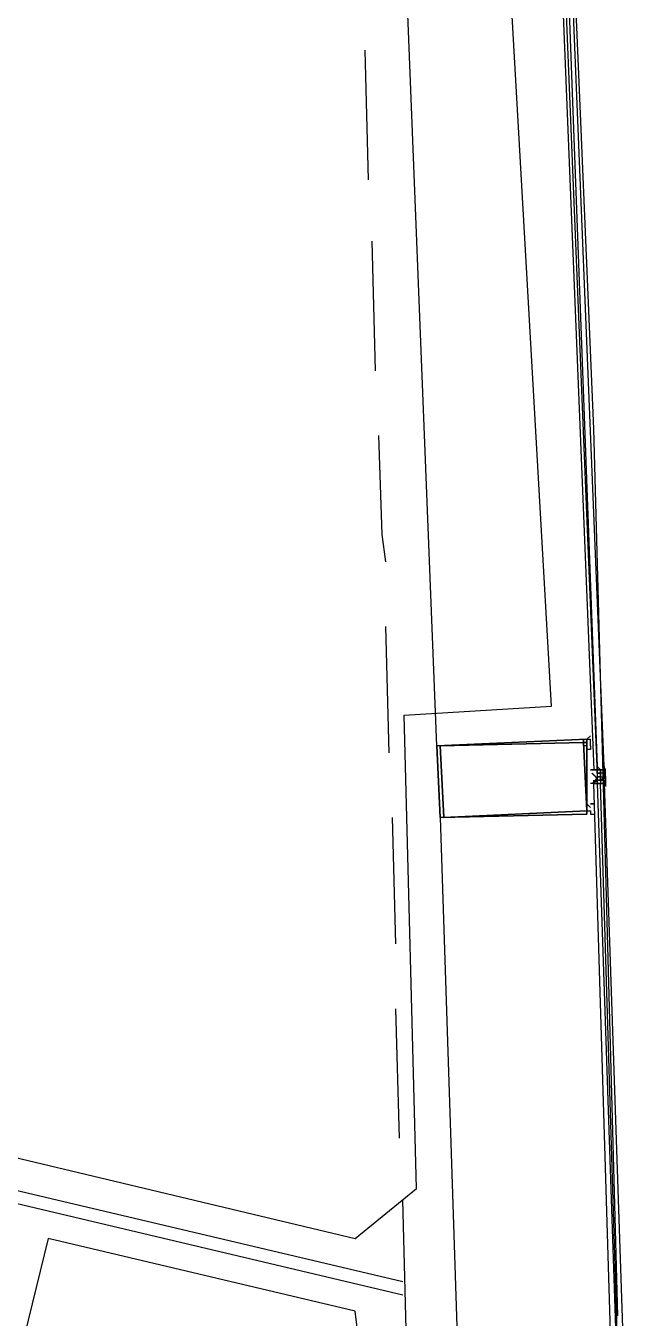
# Model space of a CAD drawing. Header units: feet. Extents: x -84 to 198, y -22 to 181.
# Drawn here: x 135.99 to 138.39, y 108.7 to 113.75 of the extents above; entities that cross this region are included whole.
import ezdxf

# ---------------------------------------------------------------- set-up
doc = ezdxf.new("R2010")
doc.units = ezdxf.units.FT
for name, color, linetype in [('A-AREA-COMUN', 252, 'CONTINUOUS'), ('A-AREA-UNIDAD', 30, 'CONTINUOUS'), ('A-LINEA', 7, 'CONTINUOUS')]:
    doc.layers.add(name, color=color, linetype=linetype)

msp = doc.modelspace()

# ---------------------------------------------------------------- linework, layer by layer
at = {"layer": 'A-AREA-COMUN'}
msp.add_lwpolyline([(135.168, 97.7778), (136.32, 99.5378), (136.32, 100.0889), (136.64, 100.1778), (137.632, 102.8978), (138.16, 106.4889), (137.568, 106.5778), (137.568, 108.0533), (137.36, 108.0889), (137.28, 108.7289), (136.08, 109.0133), (135.392, 106.2044)], dxfattribs=at)
at = {"layer": 'A-AREA-UNIDAD'}
msp.add_lwpolyline([(123.04, 112.4089), (137.28, 109.0133), (137.52, 109.2089), (137.472, 111.0578), (138.048, 111.0933), (137.36, 123.1644), (136.128, 134.3822), (134.72, 143.2533)], dxfattribs=at)
at = {"layer": 'A-LINEA'}
for p, q in [((137.6, 110.9378), (137.4533, 114.6444)), ((137.3333, 113.1511), (137.32, 113.6578)), ((137.36, 112.4044), (137.3467, 112.9111)), ((122.0133, 112.4978), (137.4667, 108.8444)), ((137.4667, 108.7911), (122.0533, 112.4444)), ((137.4133, 110.9111), (137.4, 111.4044)), ((138.2, 110.9511), (138.2, 110.9644)), ((138.2, 110.9511), (138.2, 110.9644)), ((138.2, 110.9378), (138.2, 110.9511)), ((138.2, 110.9378), (138.2, 110.9511)), ((138.2133, 110.9644), (138.2133, 110.9644)), ((138.2133, 110.9644), (138.2133, 110.9644)), ((138.2133, 110.9511), (138.2133, 110.9511)), ((138.2133, 110.9511), (138.2133, 110.9511)), ((138.2133, 110.9378), (138.2133, 110.9378)), ((138.2133, 110.9378), (138.2133, 110.9378)), ((138.2, 110.8444), (138.2, 110.8444)), ((138.2, 110.8444), (138.2, 110.8444)), ((138.2133, 110.8444), (138.2133, 110.8444)), ((138.2133, 110.8444), (138.2133, 110.8444)), ((138.2133, 110.8444), (138.2133, 110.8444)), ((138.2133, 110.8444), (138.2267, 110.8444)), ((138.2133, 110.8444), (138.2133, 110.8444)), ((138.2133, 110.8444), (138.2133, 110.8444)), ((138.2133, 110.8444), (138.2133, 110.8444)), ((138.2133, 110.8444), (138.2133, 110.8444)), ((138.2133, 110.8444), (138.2133, 110.8444)), ((138.2133, 110.8444), (138.2133, 110.8444)), ((138.2133, 110.8444), (138.2267, 110.8444)), ((138.2133, 110.8444), (138.2267, 110.8444)), ((138.2133, 110.8444), (138.2133, 110.8444)), ((138.2133, 110.8444), (138.2133, 110.8444)), ((138.2133, 110.8444), (138.2133, 110.8444)), ((138.2133, 110.8444), (138.2133, 110.8444)), ((138.2133, 110.8444), (138.2133, 110.8444)), ((138.2133, 110.8444), (138.2133, 110.8444)), ((138.2133, 110.8444), (138.2133, 110.8444)), ((138.2133, 110.8444), (138.2133, 110.8444)), ((138.2267, 110.8578), (138.2267, 110.8444)), ((138.2267, 110.8444), (138.2267, 110.8444)), ((138.2267, 110.8444), (138.2267, 110.8444)), ((138.2267, 110.8444), (138.2267, 110.8444)), ((138.2267, 110.8444), (138.2267, 110.8444)), ((138.2267, 110.8444), (138.24, 110.8444)), ((138.2267, 110.8444), (138.2267, 110.8311)), ((138.2267, 110.8444), (138.2267, 110.8444)), ((138.2267, 110.8444), (138.2267, 110.8444)), ((138.2267, 110.8444), (138.2267, 110.8444)), ((138.2267, 110.8444), (138.2267, 110.8444)), ((138.2267, 110.8444), (138.2267, 110.8444)), ((138.2267, 110.8444), (138.2267, 110.8444)), ((138.2267, 110.8444), (138.2267, 110.8444)), ((138.2267, 110.8444), (138.2267, 110.8444)), ((138.2267, 110.8444), (138.2267, 110.8444)), ((138.24, 110.8444), (138.2267, 110.8444)), ((138.2267, 110.8444), (138.2267, 110.8444)), ((138.2267, 110.8444), (138.2267, 110.8444)), ((138.2267, 110.8444), (138.2267, 110.8444)), ((138.24, 110.8444), (138.2267, 110.8444)), ((138.2267, 110.8444), (138.2267, 110.8444)), ((138.2267, 110.8444), (138.2267, 110.8444)), ((138.2267, 110.8444), (138.2267, 110.8444)), ((138.2267, 110.8444), (138.2267, 110.8311)), ((138.2267, 110.8444), (138.2267, 110.8444)), ((138.2267, 110.8311), (138.2267, 110.8444)), ((138.2267, 110.8444), (138.2267, 110.8444)), ((138.2267, 110.8444), (138.2267, 110.8444)), ((138.2267, 110.8444), (138.2267, 110.8444)), ((138.2267, 110.8444), (138.2267, 110.8444)), ((138.2267, 110.8444), (138.2267, 110.8444)), ((138.2267, 110.8444), (138.2267, 110.8444)), ((138.2267, 110.8444), (138.2267, 110.8444)), ((138.2267, 110.8444), (138.2267, 110.8444)), ((138.2267, 110.8444), (138.2267, 110.8444)), ((138.2267, 110.8444), (138.2267, 110.8444)), ((138.2267, 110.8444), (138.2267, 110.8444)), ((138.2267, 110.8444), (138.2267, 110.8444)), ((138.2267, 110.8444), (138.2267, 110.8444)), ((138.2267, 110.8311), (138.2267, 110.8311)), ((138.2267, 110.8311), (138.2267, 110.8178)), ((138.2267, 110.8311), (138.2267, 110.8311)), ((138.2267, 110.8311), (138.2267, 110.8311)), ((138.2267, 110.8311), (138.2267, 110.8311)), ((138.2267, 110.8311), (138.2267, 110.8311)), ((138.2267, 110.8311), (138.2267, 110.8311)), ((138.2267, 110.8311), (138.2267, 110.8311)), ((138.2267, 110.8311), (138.2267, 110.8311)), ((138.2267, 110.8311), (138.2267, 110.8311)), ((138.2267, 110.8311), (138.24, 110.8311)), ((138.2267, 110.8311), (138.2267, 110.8311)), ((138.2267, 110.8311), (138.2267, 110.8311)), ((138.2267, 110.8311), (138.2267, 110.8311)), ((138.2267, 110.8311), (138.2267, 110.8311)), ((138.2267, 110.8311), (138.2267, 110.8311)), ((138.2267, 110.8311), (138.2267, 110.8311)), ((138.2267, 110.8311), (138.2267, 110.8311)), ((138.2267, 110.8311), (138.2267, 110.8311)), ((138.2267, 110.8311), (138.2267, 110.8311)), ((138.2267, 110.8311), (138.2267, 110.8311)), ((138.2267, 110.8311), (138.2267, 110.8311)), ((138.2267, 110.8311), (138.2267, 110.8311)), ((138.2267, 110.8311), (138.2267, 110.8311)), ((138.2267, 110.8311), (138.24, 110.8311)), ((138.2267, 110.8311), (138.2267, 110.8311)), ((138.2267, 110.8311), (138.2267, 110.8311)), ((138.2267, 110.8311), (138.2267, 110.8311)), ((138.2267, 110.8311), (138.2267, 110.8311)), ((138.2267, 110.8311), (138.2267, 110.8311)), ((138.2267, 110.8311), (138.2267, 110.8311)), ((138.2267, 110.8311), (138.2267, 110.8311)), ((138.2267, 110.8311), (138.2267, 110.8311)), ((138.2267, 110.8311), (138.2267, 110.8311)), ((138.2267, 110.8311), (138.2267, 110.8311)), ((138.2267, 110.8311), (138.2267, 110.8311)), ((138.2267, 110.8311), (138.2267, 110.8311)), ((138.2267, 110.8311), (138.2267, 110.8311)), ((138.24, 110.8311), (138.2267, 110.8311)), ((138.2267, 110.8311), (138.2267, 110.8311)), ((138.2267, 110.8311), (138.2267, 110.8311)), ((138.24, 110.8311), (138.2267, 110.8311)), ((138.2267, 110.8311), (138.2267, 110.8311)), ((138.2267, 110.8311), (138.2267, 110.8311)), ((138.2267, 110.8311), (138.2267, 110.8311)), ((138.2267, 110.8311), (138.2267, 110.8311)), ((138.24, 110.8444), (138.24, 110.8444)), ((138.24, 110.8444), (138.24, 110.8444)), ((138.24, 110.8444), (138.24, 110.8444)), ((138.24, 110.8444), (138.24, 110.8444)), ((138.24, 110.8444), (138.24, 110.8444)), ((138.24, 110.8444), (138.24, 110.8444)), ((138.24, 110.8444), (138.24, 110.8444)), ((138.24, 110.8444), (138.24, 110.8444)), ((138.24, 110.8444), (138.24, 110.8311)), ((138.24, 110.8444), (138.24, 110.8444)), ((138.24, 110.8444), (138.24, 110.8444)), ((138.24, 110.8444), (138.24, 110.8311)), ((138.24, 110.8444), (138.24, 110.8444)), ((138.24, 110.8444), (138.24, 110.8444)), ((138.24, 110.8444), (138.24, 110.8444)), ((138.24, 110.8444), (138.24, 110.8444)), ((138.24, 110.8444), (138.24, 110.8444)), ((138.24, 110.8444), (138.24, 110.8311)), ((138.24, 110.8444), (138.24, 110.8444)), ((138.24, 110.8444), (138.24, 110.8444)), ((138.24, 110.8444), (138.24, 110.8444)), ((138.24, 110.8444), (138.24, 110.8444)), ((138.24, 110.8444), (138.2533, 110.8444)), ((138.24, 110.8444), (138.24, 110.8444)), ((138.24, 110.8444), (138.24, 110.8444)), ((138.24, 110.8444), (138.24, 110.8444)), ((138.24, 110.8444), (138.24, 110.8444)), ((138.24, 110.8444), (138.24, 110.8444)), ((138.24, 110.8444), (138.24, 110.8444)), ((138.24, 110.8444), (138.24, 110.8444)), ((138.24, 110.8444), (138.24, 110.8444)), ((138.24, 110.8444), (138.24, 110.8444)), ((138.24, 110.8444), (138.24, 110.8444)), ((138.24, 110.8444), (138.24, 110.8444)), ((138.24, 110.8444), (138.24, 110.8444)), ((138.24, 110.8444), (138.24, 110.8444)), ((138.24, 110.8444), (138.24, 110.8444)), ((138.24, 110.8444), (138.24, 110.8444)), ((138.24, 110.8444), (138.24, 110.8444)), ((138.24, 110.8444), (138.24, 110.8444)), ((138.24, 110.8444), (138.24, 110.8444)), ((138.24, 110.8444), (138.24, 110.8444)), ((138.24, 110.8444), (138.24, 110.8444)), ((138.24, 110.8444), (138.24, 110.8444)), ((138.24, 110.8444), (138.24, 110.8444)), ((138.24, 110.8444), (138.24, 110.8444)), ((138.24, 110.8444), (138.24, 110.8444)), ((138.24, 110.8311), (138.24, 110.8444)), ((138.24, 110.8444), (138.24, 110.8444)), ((138.2533, 110.8444), (138.24, 110.8444)), ((138.24, 110.8444), (138.24, 110.8444)), ((138.2533, 110.8444), (138.24, 110.8444)), ((138.24, 110.8444), (138.24, 110.8444)), ((138.24, 110.8311), (138.24, 110.8311)), ((138.24, 110.8311), (138.24, 110.8311)), ((138.24, 110.8311), (138.24, 110.8178)), ((138.24, 110.8311), (138.24, 110.8311)), ((138.24, 110.8311), (138.24, 110.8311)), ((138.24, 110.8311), (138.24, 110.8311)), ((138.24, 110.8311), (138.24, 110.8311)), ((138.24, 110.8311), (138.24, 110.8311)), ((138.24, 110.8311), (138.24, 110.8311)), ((138.24, 110.8311), (138.24, 110.8311)), ((138.24, 110.8311), (138.24, 110.8311)), ((138.24, 110.8311), (138.24, 110.8311)), ((138.24, 110.8311), (138.24, 110.8311)), ((138.24, 110.8311), (138.24, 110.8311)), ((138.2533, 110.8311), (138.24, 110.8311)), ((138.24, 110.8311), (138.24, 110.8311)), ((138.24, 110.8311), (138.24, 110.8311)), ((138.24, 110.8311), (138.24, 110.8311)), ((138.24, 110.8311), (138.24, 110.8311)), ((138.24, 110.8311), (138.24, 110.8311)), ((138.24, 110.8311), (138.24, 110.8311)), ((138.2533, 110.8311), (138.24, 110.8311)), ((138.24, 110.8311), (138.24, 110.8311)), ((138.24, 110.8311), (138.24, 110.8311)), ((138.24, 110.8311), (138.24, 110.8311)), ((138.24, 110.8178), (138.24, 110.8311)), ((138.24, 110.8311), (138.24, 110.8311)), ((138.24, 110.8311), (138.24, 110.8311)), ((138.24, 110.8178), (138.24, 110.8311)), ((138.24, 110.8311), (138.24, 110.8311)), ((138.24, 110.8311), (138.24, 110.8311)), ((138.24, 110.8311), (138.24, 110.8311)), ((138.24, 110.8311), (138.24, 110.8311)), ((138.24, 110.8311), (138.24, 110.8311)), ((138.24, 110.8311), (138.24, 110.8311)), ((138.24, 110.8311), (138.24, 110.8311)), ((138.24, 110.8311), (138.24, 110.8311)), ((138.24, 110.8311), (138.24, 110.8311)), ((138.24, 110.8311), (138.24, 110.8311)), ((138.24, 110.8311), (138.24, 110.8311)), ((138.24, 110.8178), (138.24, 110.8311)), ((138.24, 110.8311), (138.24, 110.8311)), ((138.24, 110.8311), (138.24, 110.8311)), ((138.24, 110.8311), (138.24, 110.8311)), ((138.24, 110.8178), (138.24, 110.8311)), ((138.24, 110.8311), (138.24, 110.8311)), ((138.24, 110.8178), (138.24, 110.8311)), ((138.24, 110.8311), (138.24, 110.8311)), ((138.24, 110.8311), (138.24, 110.8311)), ((138.24, 110.8311), (138.24, 110.8311)), ((138.24, 110.8311), (138.24, 110.8311)), ((138.24, 110.8311), (138.24, 110.8311)), ((138.24, 110.8311), (138.24, 110.8311)), ((138.24, 110.8311), (138.24, 110.8311)), ((138.24, 110.8311), (138.24, 110.8311)), ((138.24, 110.8311), (138.24, 110.8311)), ((138.24, 110.8311), (138.24, 110.8311)), ((138.24, 110.8311), (138.24, 110.8311)), ((138.24, 110.8311), (138.24, 110.8311)), ((138.2533, 110.8444), (138.2533, 110.8444)), ((138.2533, 110.8444), (138.2533, 110.8444)), ((138.2533, 110.8444), (138.2533, 110.8444)), ((138.2533, 110.8444), (138.2533, 110.8444)), ((138.2533, 110.8444), (138.2533, 110.8444)), ((138.2533, 110.8444), (138.2533, 110.8444)), ((138.2533, 110.8444), (138.2533, 110.8444)), ((138.2533, 110.8444), (138.2533, 110.8444)), ((138.2533, 110.8311), (138.2533, 110.8444)), ((138.2533, 110.8444), (138.2533, 110.8444)), ((138.2533, 110.8444), (138.2533, 110.8444)), ((138.2533, 110.8444), (138.2533, 110.8444)), ((138.2533, 110.8444), (138.2533, 110.8444)), ((138.2533, 110.8444), (138.2533, 110.8444)), ((138.2533, 110.8444), (138.2533, 110.8444)), ((138.2533, 110.8444), (138.2533, 110.8311)), ((138.2533, 110.8444), (138.2533, 110.8444)), ((138.2533, 110.8444), (138.2533, 110.8444)), ((138.2533, 110.8444), (138.2533, 110.8444)), ((138.2533, 110.8311), (138.2533, 110.8311)), ((138.2533, 110.8311), (138.2533, 110.8178)), ((138.2533, 110.8311), (138.2533, 110.8311)), ((138.2533, 110.8311), (138.2533, 110.8311)), ((138.2533, 110.8311), (138.2533, 110.8311)), ((138.2533, 110.8311), (138.2533, 110.8311)), ((138.2533, 110.8311), (138.2533, 110.8311)), ((138.2533, 110.8311), (138.2533, 110.8311)), ((138.2533, 110.8311), (138.2533, 110.8311)), ((138.2533, 110.8311), (138.2533, 110.8311)), ((138.2533, 110.8311), (138.2533, 110.8311)), ((138.2533, 110.8311), (138.2533, 110.8311)), ((138.2533, 110.8311), (138.2533, 110.8311)), ((138.2572, 110.8502), (138.2595, 110.7922)), ((138.2574, 110.8374), (138.2593, 110.7795)), ((138.2133, 110.8044), (138.2133, 110.8044)), ((138.2133, 110.8044), (138.2133, 110.8044)), ((138.2133, 110.7911), (138.2133, 110.8044)), ((138.2133, 110.7911), (138.2133, 110.8044)), ((138.2133, 110.7911), (138.2133, 110.7911)), ((138.2133, 110.7911), (138.2133, 110.7911)), ((138.2133, 110.7911), (138.2133, 110.7911)), ((138.2133, 110.7911), (138.2267, 110.7911)), ((138.2133, 110.7911), (138.2133, 110.7911)), ((138.2133, 110.7911), (138.2133, 110.7911)), ((138.2133, 110.7911), (138.2133, 110.7911)), ((138.2133, 110.7911), (138.2133, 110.7911)), ((138.2133, 110.7911), (138.2133, 110.7911)), ((138.2133, 110.7911), (138.2267, 110.7911)), ((138.2133, 110.7911), (138.2133, 110.7911)), ((138.2133, 110.7911), (138.2133, 110.7911)), ((138.2133, 110.7911), (138.2267, 110.7911)), ((138.2133, 110.7911), (138.2133, 110.7911)), ((138.2133, 110.7911), (138.2133, 110.7911)), ((138.2267, 110.8178), (138.2267, 110.8178)), ((138.2267, 110.8178), (138.2267, 110.8178)), ((138.2267, 110.8178), (138.2267, 110.8178)), ((138.2267, 110.8178), (138.2267, 110.8178)), ((138.2267, 110.8178), (138.2267, 110.8178)), ((138.2267, 110.8178), (138.2267, 110.8044)), ((138.2267, 110.8178), (138.2267, 110.8178)), ((138.2267, 110.8178), (138.2267, 110.8178)), ((138.2267, 110.8178), (138.2267, 110.8178)), ((138.2267, 110.8178), (138.2267, 110.8178)), ((138.2267, 110.8178), (138.2267, 110.8178)), ((138.2267, 110.8178), (138.2267, 110.8178)), ((138.2267, 110.8178), (138.24, 110.8178)), ((138.2267, 110.8178), (138.2267, 110.8178)), ((138.2267, 110.8178), (138.24, 110.8178)), ((138.24, 110.8178), (138.2267, 110.8178)), ((138.2267, 110.8044), (138.2267, 110.8178)), ((138.2267, 110.8044), (138.2267, 110.8178)), ((138.2267, 110.8178), (138.2267, 110.8178)), ((138.2267, 110.8178), (138.2267, 110.8178)), ((138.2267, 110.8178), (138.2267, 110.8178)), ((138.2267, 110.8178), (138.2267, 110.8178)), ((138.2267, 110.8178), (138.2267, 110.8178)), ((138.2267, 110.8178), (138.2267, 110.8178)), ((138.2267, 110.8178), (138.2267, 110.8178)), ((138.2267, 110.8178), (138.2267, 110.8178)), ((138.2267, 110.8178), (138.2267, 110.8178)), ((138.24, 110.8178), (138.2267, 110.8178)), ((138.2267, 110.8178), (138.2267, 110.8178)), ((138.2267, 110.8178), (138.2267, 110.8178)), ((138.2267, 110.8178), (138.2267, 110.8178)), ((138.24, 110.8178), (138.2267, 110.8178)), ((138.2267, 110.8178), (138.24, 110.8178)), ((138.2267, 110.8178), (138.2267, 110.8044)), ((138.2267, 110.8178), (138.2267, 110.8044)), ((138.2267, 110.8044), (138.2267, 110.8044)), ((138.2267, 110.8044), (138.2267, 110.8044)), ((138.2267, 110.8044), (138.2267, 110.8044)), ((138.2267, 110.8044), (138.2267, 110.8044)), ((138.2267, 110.8044), (138.2267, 110.8044)), ((138.2267, 110.8044), (138.2267, 110.8044)), ((138.2267, 110.8044), (138.2267, 110.7911)), ((138.2267, 110.8044), (138.2267, 110.8044)), ((138.2267, 110.8044), (138.2267, 110.8044)), ((138.2267, 110.8044), (138.2267, 110.8044)), ((138.2267, 110.8044), (138.2267, 110.8044)), ((138.2267, 110.8044), (138.2267, 110.7911)), ((138.2267, 110.8044), (138.2267, 110.8044)), ((138.2267, 110.8044), (138.2267, 110.8044)), ((138.2267, 110.8044), (138.2267, 110.8044)), ((138.2267, 110.8044), (138.2267, 110.8044)), ((138.2267, 110.8044), (138.2267, 110.8044)), ((138.2267, 110.8044), (138.2267, 110.8044)), ((138.2267, 110.8044), (138.2267, 110.8044)), ((138.2267, 110.8044), (138.2267, 110.8044)), ((138.2267, 110.7911), (138.2267, 110.8044)), ((138.2267, 110.8044), (138.2267, 110.8044)), ((138.2267, 110.8044), (138.24, 110.8044)), ((138.2267, 110.8044), (138.2267, 110.8044)), ((138.2267, 110.8044), (138.2267, 110.8044)), ((138.2267, 110.8044), (138.2267, 110.8044)), ((138.2267, 110.8044), (138.24, 110.8044)), ((138.2267, 110.8044), (138.2267, 110.8044)), ((138.2267, 110.8044), (138.2267, 110.8044)), ((138.2267, 110.8044), (138.2267, 110.8044)), ((138.2267, 110.8044), (138.2267, 110.8044)), ((138.2267, 110.8044), (138.2267, 110.8044)), ((138.2267, 110.8044), (138.2267, 110.8044)), ((138.2267, 110.8044), (138.2267, 110.8044)), ((138.2267, 110.8044), (138.2267, 110.8044)), ((138.2267, 110.8044), (138.2267, 110.8044)), ((138.2267, 110.8044), (138.2267, 110.8044)), ((138.2267, 110.8044), (138.2267, 110.8044)), ((138.2267, 110.8044), (138.2267, 110.8044)), ((138.2267, 110.8044), (138.2267, 110.8044)), ((138.2267, 110.8044), (138.2267, 110.8044)), ((138.2267, 110.8044), (138.2267, 110.8044)), ((138.24, 110.7911), (138.2267, 110.7911)), ((138.2267, 110.7911), (138.2267, 110.7911)), ((138.2267, 110.7911), (138.2267, 110.7911)), ((138.2267, 110.7911), (138.2267, 110.7911)), ((138.2267, 110.7911), (138.2267, 110.7911)), ((138.2267, 110.7911), (138.2267, 110.7911)), ((138.2267, 110.7911), (138.2267, 110.7911)), ((138.2267, 110.7911), (138.2267, 110.7911)), ((138.2267, 110.7911), (138.2267, 110.7911)), ((138.2267, 110.7911), (138.2267, 110.7911)), ((138.2267, 110.7911), (138.2267, 110.7911)), ((138.2267, 110.7911), (138.2267, 110.7911)), ((138.2267, 110.7911), (138.2267, 110.7911)), ((138.24, 110.7911), (138.2267, 110.7911)), ((138.2267, 110.7911), (138.2267, 110.7911)), ((138.2267, 110.7911), (138.2267, 110.7911)), ((138.24, 110.7911), (138.2267, 110.7911)), ((138.24, 110.8178), (138.24, 110.8178)), ((138.24, 110.8178), (138.24, 110.8178)), ((138.24, 110.8178), (138.24, 110.8178)), ((138.24, 110.8178), (138.2533, 110.8178)), ((138.24, 110.8178), (138.24, 110.8178)), ((138.24, 110.8178), (138.24, 110.8178)), ((138.24, 110.8178), (138.24, 110.8178)), ((138.24, 110.8178), (138.24, 110.8178)), ((138.24, 110.8178), (138.24, 110.8178)), ((138.24, 110.8178), (138.24, 110.8178)), ((138.24, 110.8178), (138.24, 110.8178)), ((138.24, 110.8178), (138.24, 110.8178)), ((138.24, 110.8178), (138.24, 110.8178)), ((138.24, 110.8178), (138.24, 110.8178)), ((138.24, 110.8178), (138.24, 110.8178)), ((138.24, 110.8178), (138.24, 110.8178)), ((138.24, 110.8178), (138.24, 110.8178)), ((138.24, 110.8178), (138.24, 110.8178)), ((138.24, 110.8178), (138.24, 110.8178)), ((138.24, 110.8178), (138.24, 110.8178)), ((138.24, 110.8178), (138.24, 110.8178)), ((138.24, 110.8178), (138.24, 110.8178)), ((138.24, 110.8178), (138.24, 110.8178)), ((138.24, 110.8178), (138.24, 110.8178)), ((138.24, 110.8178), (138.2533, 110.8178)), ((138.24, 110.8178), (138.24, 110.8178)), ((138.24, 110.8178), (138.24, 110.8178)), ((138.24, 110.8178), (138.24, 110.8178)), ((138.24, 110.8178), (138.24, 110.8178)), ((138.24, 110.8178), (138.24, 110.8178)), ((138.24, 110.8044), (138.24, 110.8178)), ((138.24, 110.8178), (138.24, 110.8178)), ((138.24, 110.8178), (138.24, 110.8178)), ((138.24, 110.8178), (138.24, 110.8178)), ((138.24, 110.8178), (138.24, 110.8178)), ((138.24, 110.8178), (138.24, 110.8178)), ((138.24, 110.8178), (138.24, 110.8178)), ((138.24, 110.8178), (138.24, 110.8178)), ((138.24, 110.8178), (138.24, 110.8178)), ((138.24, 110.8178), (138.24, 110.8178)), ((138.24, 110.8178), (138.24, 110.8178)), ((138.24, 110.8178), (138.24, 110.8178)), ((138.24, 110.8178), (138.24, 110.8178)), ((138.24, 110.8178), (138.24, 110.8178)), ((138.24, 110.8178), (138.24, 110.8178)), ((138.24, 110.8178), (138.24, 110.8178)), ((138.24, 110.8178), (138.2533, 110.8178)), ((138.24, 110.8178), (138.24, 110.8178)), ((138.24, 110.8178), (138.24, 110.8178)), ((138.24, 110.8178), (138.24, 110.8178)), ((138.24, 110.8178), (138.24, 110.8178)), ((138.24, 110.8044), (138.24, 110.8044)), ((138.24, 110.8044), (138.24, 110.8044)), ((138.24, 110.8044), (138.24, 110.8044)), ((138.24, 110.8044), (138.2533, 110.8044)), ((138.24, 110.8044), (138.24, 110.8044)), ((138.24, 110.8044), (138.24, 110.8044)), ((138.24, 110.8044), (138.24, 110.8044)), ((138.24, 110.8044), (138.24, 110.8044)), ((138.24, 110.8044), (138.24, 110.8044)), ((138.24, 110.8044), (138.24, 110.8044)), ((138.24, 110.8044), (138.24, 110.8044)), ((138.24, 110.8044), (138.24, 110.7911)), ((138.24, 110.8044), (138.24, 110.8044)), ((138.24, 110.8044), (138.24, 110.8044)), ((138.24, 110.8044), (138.2533, 110.8044)), ((138.24, 110.8044), (138.24, 110.8044)), ((138.24, 110.8044), (138.24, 110.8044)), ((138.24, 110.8044), (138.24, 110.8044)), ((138.24, 110.8044), (138.24, 110.8044)), ((138.24, 110.8044), (138.24, 110.8044)), ((138.24, 110.8044), (138.24, 110.8044)), ((138.24, 110.8044), (138.24, 110.8044)), ((138.24, 110.8044), (138.24, 110.8044)), ((138.24, 110.8044), (138.24, 110.8044)), ((138.2533, 110.8044), (138.24, 110.8044)), ((138.24, 110.8044), (138.24, 110.8044)), ((138.24, 110.8044), (138.24, 110.8044)), ((138.24, 110.8044), (138.24, 110.8044)), ((138.24, 110.8044), (138.24, 110.8044)), ((138.24, 110.8044), (138.24, 110.8044)), ((138.24, 110.8044), (138.24, 110.8044)), ((138.24, 110.8044), (138.24, 110.8044)), ((138.24, 110.8044), (138.24, 110.8044)), ((138.24, 110.8044), (138.24, 110.8044)), ((138.24, 110.8044), (138.24, 110.8044)), ((138.24, 110.8044), (138.2533, 110.8044)), ((138.24, 110.8044), (138.24, 110.8044)), ((138.24, 110.8044), (138.24, 110.8044)), ((138.24, 110.8044), (138.24, 110.8044)), ((138.24, 110.8044), (138.24, 110.8044)), ((138.24, 110.8044), (138.24, 110.8044)), ((138.24, 110.8044), (138.24, 110.8044)), ((138.24, 110.8044), (138.24, 110.8044)), ((138.24, 110.8044), (138.24, 110.8044)), ((138.24, 110.8044), (138.24, 110.8044)), ((138.24, 110.8044), (138.24, 110.8044)), ((138.24, 110.8044), (138.24, 110.8044)), ((138.24, 110.8044), (138.24, 110.8044)), ((138.24, 110.8044), (138.24, 110.8044)), ((138.24, 110.8044), (138.24, 110.8044)), ((138.24, 110.8044), (138.24, 110.8044)), ((138.2533, 110.8044), (138.24, 110.8044)), ((138.24, 110.8044), (138.24, 110.8044)), ((138.24, 110.8044), (138.24, 110.8044)), ((138.24, 110.8044), (138.24, 110.8044)), ((138.2533, 110.8044), (138.24, 110.8044)), ((138.2533, 110.8044), (138.24, 110.8044)), ((138.24, 110.8044), (138.24, 110.8044)), ((138.24, 110.8044), (138.24, 110.8044)), ((138.24, 110.8044), (138.24, 110.8044)), ((138.24, 110.8044), (138.24, 110.7911)), ((138.24, 110.8044), (138.24, 110.8044)), ((138.24, 110.8044), (138.24, 110.7911)), ((138.24, 110.7911), (138.24, 110.7911)), ((138.24, 110.7911), (138.24, 110.7911)), ((138.24, 110.7911), (138.24, 110.7911)), ((138.24, 110.7911), (138.24, 110.7911)), ((138.24, 110.7911), (138.24, 110.7911)), ((138.24, 110.7911), (138.24, 110.7911)), ((138.24, 110.7911), (138.24, 110.7911)), ((138.2533, 110.7911), (138.24, 110.7911)), ((138.24, 110.7911), (138.24, 110.7911)), ((138.24, 110.7911), (138.24, 110.7911)), ((138.24, 110.7911), (138.24, 110.7911)), ((138.24, 110.7911), (138.24, 110.7911)), ((138.24, 110.7911), (138.24, 110.7911)), ((138.24, 110.7911), (138.24, 110.7911)), ((138.2533, 110.8178), (138.2533, 110.8178)), ((138.2533, 110.8178), (138.2533, 110.8178)), ((138.2533, 110.8178), (138.2533, 110.8178)), ((138.2533, 110.8178), (138.2533, 110.8178)), ((138.2533, 110.8178), (138.2533, 110.8178)), ((138.2533, 110.8178), (138.2533, 110.8178)), ((138.2533, 110.8178), (138.2533, 110.8178)), ((138.2533, 110.8178), (138.2533, 110.8178)), ((138.2533, 110.8178), (138.2533, 110.8178)), ((138.2533, 110.8178), (138.2533, 110.8178)), ((138.2533, 110.8178), (138.2533, 110.8178)), ((138.2533, 110.8178), (138.2533, 110.8178)), ((138.2533, 110.8044), (138.2533, 110.8178)), ((138.2533, 110.8178), (138.2533, 110.8178)), ((138.2533, 110.8178), (138.2533, 110.8178)), ((138.2533, 110.8178), (138.2533, 110.8178)), ((138.2533, 110.8178), (138.2533, 110.8178)), ((138.2533, 110.8178), (138.2533, 110.8178)), ((138.2533, 110.8044), (138.2533, 110.8044)), ((138.2533, 110.8044), (138.2533, 110.8044)), ((138.2533, 110.8044), (138.2533, 110.8044)), ((138.2533, 110.8044), (138.2533, 110.8044)), ((138.2533, 110.8044), (138.2533, 110.8044)), ((138.2533, 110.8044), (138.2533, 110.8044)), ((138.2533, 110.8044), (138.2533, 110.8044)), ((138.2533, 110.8044), (138.2533, 110.8044)), ((138.2533, 110.8044), (138.2533, 110.8044)), ((138.2533, 110.8044), (138.2533, 110.8044)), ((138.2533, 110.8044), (138.2533, 110.8044)), ((138.2533, 110.8044), (138.2533, 110.8044)), ((138.2533, 110.8044), (138.2533, 110.8044)), ((138.2533, 110.8044), (138.2533, 110.8044)), ((138.2533, 110.8044), (138.2533, 110.8044)), ((138.2533, 110.7911), (138.2533, 110.8044)), ((138.2533, 110.8044), (138.2533, 110.8044)), ((138.2533, 110.8044), (138.2533, 110.8044)), ((138.2533, 110.8044), (138.2533, 110.8044)), ((138.2533, 110.8044), (138.2533, 110.8044)), ((138.2533, 110.8044), (138.2533, 110.8044)), ((138.2533, 110.8044), (138.2533, 110.8044)), ((138.2533, 110.8044), (138.2533, 110.8044)), ((138.2533, 110.8044), (138.2533, 110.8044)), ((138.2533, 110.7911), (138.2533, 110.8044)), ((138.2533, 110.8044), (138.2533, 110.8044)), ((138.2533, 110.8044), (138.2533, 110.8044)), ((138.2533, 110.8044), (138.2533, 110.8044)), ((138.2533, 110.8044), (138.2533, 110.8044)), ((138.2533, 110.8044), (138.2533, 110.8044)), ((138.2533, 110.8044), (138.2533, 110.8044)), ((138.2533, 110.8044), (138.2533, 110.8044)), ((138.2533, 110.7911), (138.2533, 110.7911)), ((138.2533, 110.7911), (138.2533, 110.7911)), ((138.2, 110.6978), (138.1867, 110.7111)), ((138.2133, 110.6978), (138.2133, 110.6978)), ((138.2133, 110.6978), (138.2133, 110.6978)), ((137.44, 110.1644), (137.4267, 110.6578)), ((137.6133, 110.6578), (137.7333, 106.9511)), ((137.4533, 109.4044), (137.44, 109.9111))]:
    msp.add_line(p, q, dxfattribs=at)
for points in [[(138.3067, 108.7111), (138.2133, 112.1778), (138.0667, 115.6578), (137.8533, 119.1244), (137.6, 122.5911), (137.28, 126.0578), (136.9067, 129.5244), (136.48, 132.9778), (136, 136.4178), (135.4667, 139.8578), (134.88, 143.2844)], [(138.2267, 110.8444), (138.2267, 110.8578), (138.0667, 114.7911), (138.0533, 114.7911), (138.2133, 110.8444), (138.2267, 110.8444)], [(138.2533, 110.8578), (138.0933, 114.7911), (138.08, 114.7911), (138.2267, 110.8578), (138.24, 110.8444), (138.2533, 110.8444), (138.2533, 110.8578)], [(137.4, 111.6578), (137.3867, 111.7644), (137.3733, 112.1511)], [(138.2, 110.9244), (138.1867, 110.9244), (138.1867, 110.9244), (138.1867, 110.9511), (138.1867, 110.9511), (138.1733, 110.9511), (138.1733, 110.9378), (138.1733, 110.9378), (138.1733, 110.9511), (138.1733, 110.9511), (138.1733, 110.9644), (138.1733, 110.9644), (138.1733, 110.9511), (138.1867, 110.9511), (138.1867, 110.9511), (138.1867, 110.9644), (138.1867, 110.9644), (138.2, 110.9778), (138.2, 110.9778)], [(137.6133, 110.6578), (137.6, 110.9378), (138.1867, 110.9644), (138.1867, 110.6711), (137.6133, 110.6578)], [(137.6, 110.9378), (137.6133, 110.6578), (138.1867, 110.6711), (138.1867, 110.9644), (137.6, 110.9378)], [(137.6267, 110.6578), (137.6133, 110.9378), (138.1733, 110.9511), (138.1867, 110.6844), (137.6267, 110.6578)], [(137.6133, 110.9378), (137.6267, 110.6578), (138.1867, 110.6844), (138.1733, 110.9511), (137.6133, 110.9378)], [(138.2, 110.9378), (138.2, 110.9244), (138.2, 110.9244), (138.1867, 110.9244), (138.1867, 110.9244), (138.1867, 110.9378), (138.1867, 110.9378), (138.1733, 110.9378), (138.1733, 110.9378), (138.1733, 110.9378), (138.1733, 110.9511), (138.1733, 110.9511), (138.1733, 110.9511), (138.1733, 110.9511), (138.1733, 110.9511), (138.1867, 110.9511), (138.1867, 110.9511), (138.1867, 110.9644), (138.1867, 110.9644), (138.2, 110.9644), (138.2, 110.9644)], [(138.2, 110.9378), (138.2, 110.9378), (138.2, 110.9378)], [(138.2, 110.8444), (138.2133, 110.8444), (138.2267, 110.8444), (138.2267, 110.8578), (138.24, 110.8444), (138.2533, 110.8444), (138.2533, 110.8578)], [(138.2533, 110.8444), (138.24, 110.8444), (138.2267, 110.8444), (138.2133, 110.8444), (138.2, 110.8444)], [(138.2085, 110.7912), (138.2266, 110.8123), (138.2061, 110.8311)], [(138.2075, 110.7911), (138.2267, 110.8113), (138.2071, 110.8311)], [(138.24, 110.8311), (138.24, 110.8311), (138.2267, 110.8311)], [(138.24, 110.8178), (138.24, 110.8311), (138.2267, 110.8311)], [(138.2533, 110.8578), (138.2533, 110.8444), (138.24, 110.8444)], [(138.2533, 110.8044), (138.24, 110.8044), (138.24, 110.7911), (138.2267, 110.7911), (138.2267, 110.8044), (138.2133, 110.7911), (138.2, 110.7911)], [(138.2267, 110.7911), (138.36, 106.8444), (138.3467, 106.8444), (138.3333, 106.8444), (138.2133, 110.7911), (138.2267, 110.7911)], [(138.2133, 110.7911), (138.2267, 110.7911), (138.24, 110.7911), (138.2533, 110.7911)], [(138.2267, 110.8044), (138.2267, 110.8044), (138.24, 110.8044), (138.2533, 110.8178)], [(138.2267, 110.7911), (138.2267, 110.8044), (138.24, 110.8044)], [(138.24, 110.8044), (138.2267, 110.8044), (138.24, 110.8044)], [(138.24, 110.8044), (138.2533, 110.8044), (138.2533, 110.7911)], [(138.2533, 110.7911), (138.3867, 106.8444), (138.36, 106.8444), (138.24, 110.7911), (138.2533, 110.7911)], [(138.1867, 110.7111), (138.1867, 110.7111), (138.1867, 110.6978), (138.1867, 110.6978), (138.1867, 110.6978), (138.1867, 110.6978), (138.1867, 110.6978), (138.1867, 110.6844), (138.1867, 110.6844), (138.1867, 110.6844), (138.1867, 110.6844), (138.1867, 110.6844), (138.1867, 110.6844), (138.1867, 110.6844)], [(138.1867, 110.6978), (138.1867, 110.6978), (138.1867, 110.6978), (138.1867, 110.6978), (138.1867, 110.6978), (138.1867, 110.6978)], [(138.1867, 110.6978), (138.1867, 110.6978), (138.1867, 110.6978)], [(138.1867, 110.6844), (138.1867, 110.6844), (138.1867, 110.6844), (138.1867, 110.6844), (138.1867, 110.6844), (138.2, 110.6844), (138.2, 110.6844), (138.2, 110.6711), (138.2, 110.6711), (138.2133, 110.6711), (138.2133, 110.6711)], [(138.1867, 110.6844), (138.1867, 110.6844), (138.1867, 110.6844)], [(138.2133, 110.7111), (138.2133, 110.7111), (138.2133, 110.7111), (138.2133, 110.7111), (138.2, 110.7111), (138.2, 110.7111)], [(138.2, 110.7111), (138.2133, 110.7111), (138.2133, 110.7111), (138.2133, 110.7111)], [(138.2, 110.6844), (138.2, 110.6711), (138.2, 110.6711), (138.2133, 110.6711), (138.2133, 110.6711), (138.2133, 110.6711)], [(138.2133, 110.6978), (138.2133, 110.6978), (138.2133, 110.6978)], [(138.2133, 110.6844), (138.2133, 110.6844), (138.2133, 110.6844)], [(138.2133, 110.6844), (138.2133, 110.6844), (138.2133, 110.6844)], [(137.52, 108.0844), (137.48, 108.6578), (137.4667, 109.1644)]]:
    msp.add_lwpolyline(points, dxfattribs=at)
for points in [[(138.1867, 110.9511), (138.1733, 110.9511), (138.1733, 110.9511), (138.1867, 110.9511)], [(138.1867, 110.9511), (138.1733, 110.9511), (138.1733, 110.9511), (138.1867, 110.9511)], [(138.1867, 110.6844), (138.1867, 110.6844), (138.1867, 110.6844), (138.1867, 110.6844)]]:
    msp.add_lwpolyline(points, close=True, dxfattribs=at)

doc.saveas('drawing.dxf')
